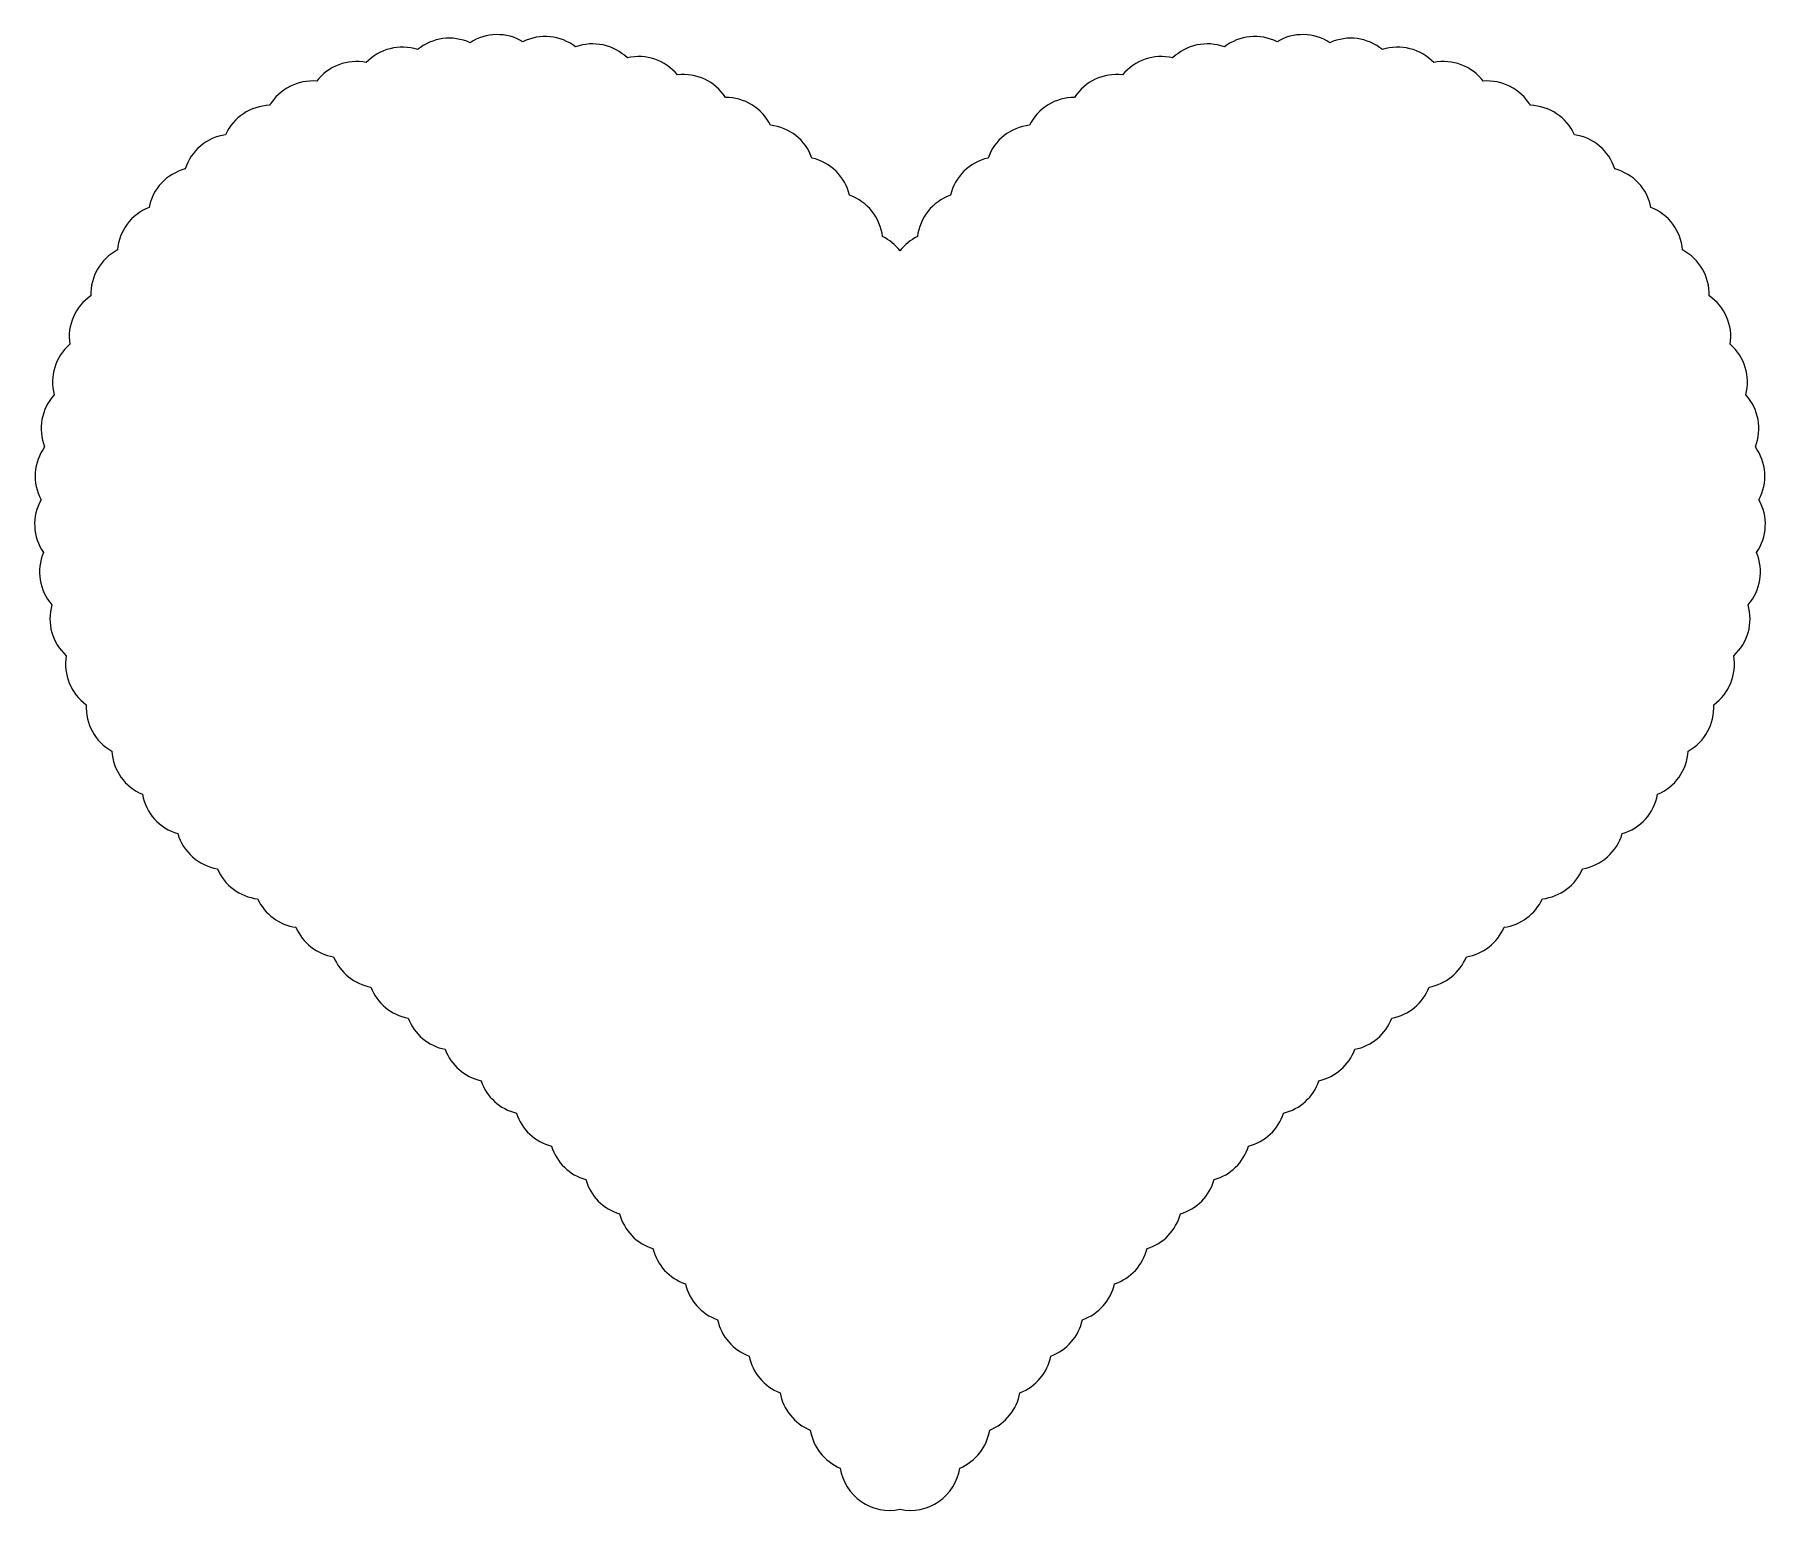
# Model space of a CAD drawing. Extents: x 102 to 783, y 48 to 232.
# Drawn here: x 330.7 to 539, y 51.4 to 229.1 of the extents above; entities that cross this region are included whole.
import ezdxf

# ---------------------------------------------------------------- set-up
doc = ezdxf.new("R2010")
doc.units = 0
doc.layers.get('0').update_dxf_attribs({"linetype": 'CONTINUOUS'})

msp = doc.modelspace()

# ---------------------------------------------------------------- linework, layer by layer
for centre, start, end in [((374.900299, 221.536515), 72.026638, 136.148538), ((380.57654, 222.620842), 65.481183, 129.603083), ((386.339387, 223.051058), 58.935729, 123.057629), ((392.11371, 222.821555), 52.390274, 116.512174), ((397.824234, 221.935324), 45.844819, 109.96672), ((471.811687, 221.935324), 70.03328, 134.155181), ((477.52221, 222.821555), 63.487826, 127.609726), ((483.296534, 223.051058), 56.942371, 121.064271), ((489.05938, 222.620842), 50.396917, 114.518817), ((494.735621, 221.536515), 43.851462, 107.973362), ((369.384661, 219.812213), 78.572092, 142.693993), ((403.396512, 220.40392), 39.299365, 103.421265), ((466.239408, 220.40392), 76.578735, 140.700635), ((500.25126, 219.812213), 37.306007, 101.427908), ((364.10153, 217.470415), 85.117547, 149.239447), ((408.757901, 218.247306), 32.75391, 96.875811), ((460.878019, 218.247306), 83.124189, 147.24609), ((505.53439, 217.470415), 30.760553, 94.882453), ((413.838508, 215.493597), 26.208456, 90.330356), ((455.797412, 215.493597), 89.669644, 153.791544), ((359.119781, 214.541651), 91.663001, 155.784902), ((510.516139, 214.541651), 24.215098, 88.336999), ((354.504359, 211.0641), 98.208456, 162.330356), ((418.5721, 212.178692), 19.663001, 83.784902), ((451.06382, 212.178692), 96.215098, 160.336999), ((515.131561, 211.0641), 17.669644, 81.791544), ((350.315432, 207.083098), 104.75391, 168.875811), ((422.896965, 208.345805), 13.117547, 77.239447), ((446.738955, 208.345805), 102.760553, 166.882453), ((519.320488, 207.083098), 11.124189, 75.24609), ((426.756724, 204.044905), 6.572092, 70.693993), ((442.879196, 204.044905), 109.306007, 173.427908), ((346.60761, 202.650544), 111.299365, 175.421265), ((523.02831, 202.650544), 4.578735, 68.700635), ((430.101059, 199.332059), 38.172815, 64.148538), ((439.534861, 199.332059), 115.851462, 141.827185), ((343.429229, 197.824223), 117.844819, 181.96672), ((526.206691, 197.824223), 358.03328, 62.155181), ((340.821725, 192.667052), 124.390274, 188.512174), ((528.814195, 192.667052), 351.487826, 55.609726), ((338.819091, 187.246265), 130.935729, 195.057629), ((530.81683, 187.246265), 344.942371, 49.064271), ((337.447433, 181.632528), 137.481183, 201.603083), ((532.188487, 181.632528), 338.396917, 42.518817), ((336.724634, 175.899026), 144.026638, 208.148538), ((532.911286, 175.899026), 331.851462, 35.973362), ((336.660116, 170.120504), 150.572092, 214.693993), ((532.975804, 170.120504), 325.306007, 29.427908), ((337.254721, 164.372293), 157.117547, 221.239447), ((532.381199, 164.372293), 318.760553, 22.882453), ((338.500697, 158.729331), 163.663001, 227.784902), ((531.135223, 158.729331), 312.215098, 16.336999), ((340.3818, 153.265181), 170.208456, 234.330356), ((529.25412, 153.265181), 305.669644, 9.791544), ((342.873508, 148.051077), 176.75391, 240.875811), ((526.762412, 148.051077), 299.124189, 3.24609), ((345.943338, 143.154994), 183.299365, 247.421265), ((523.692582, 143.154994), 292.578735, 356.700635), ((349.551269, 138.640759), 189.844819, 253.96672), ((520.084652, 138.640759), 286.03328, 350.155181), ((353.650266, 134.567222), 196.390274, 260.512174), ((515.985654, 134.567222), 279.487826, 343.609726), ((358.186893, 130.987488), 202.935729, 263.470096), ((511.449027, 130.987488), 276.529904, 337.064271), ((362.951882, 127.541707), 204.785088, 261.913179), ((506.684038, 127.541707), 278.086821, 335.214912), ((367.619544, 123.972264), 203.275262, 260.672692), ((502.016376, 123.972264), 279.327308, 336.724738), ((372.207924, 120.304862), 202.057991, 259.679337), ((497.427996, 120.304862), 280.320663, 337.942009), ((376.730671, 116.562004), 201.100866, 259.337781), ((492.90525, 116.562004), 280.662219, 338.899134), ((381.226105, 112.805185), 200.891437, 258.89986), ((488.409815, 112.805185), 281.10014, 339.108563), ((385.699718, 108.995189), 200.260743, 257.37985), ((483.936202, 108.995189), 282.62015, 339.739257), ((390.072272, 105.063203), 198.693708, 256.320412), ((479.563648, 105.063203), 283.679588, 341.306292), ((394.365519, 101.069371), 197.818016, 255.690852), ((475.270401, 101.069371), 284.309148, 342.181984), ((398.618313, 97.016637), 197.06885, 254.404832), ((471.017607, 97.016637), 285.595168, 342.93115), ((402.779784, 92.86698), 195.758056, 253.414105), ((466.856136, 92.86698), 286.585895, 344.241944), ((406.865917, 88.657198), 194.878052, 252.631862), ((462.770004, 88.657198), 287.368138, 345.121948), ((410.896357, 84.383385), 194.010774, 251.508476), ((458.739563, 84.383385), 288.491524, 345.989226), ((414.841859, 80.033012), 192.903418, 250.747091), ((454.794062, 80.033012), 289.252909, 347.096582), ((418.7275, 75.638478), 192.219067, 249.917468), ((450.90842, 75.638478), 290.082532, 347.780933), ((422.551479, 71.1763), 191.274089, 248.768148), ((447.084441, 71.1763), 291.231852, 348.725911), ((426.284078, 66.644501), 190.184749, 247.829538), ((443.351842, 66.644501), 292.170462, 349.815251), ((429.942281, 62.050077), 189.225932, 247.140429), ((439.693639, 62.050077), 292.859571, 350.774068), ((433.543499, 57.421675), 188.630368, 282.263628), ((436.092421, 57.421675), 257.736372, 351.369632)]:
    msp.add_arc(centre, 6, start, end)

doc.saveas('drawing.dxf')
